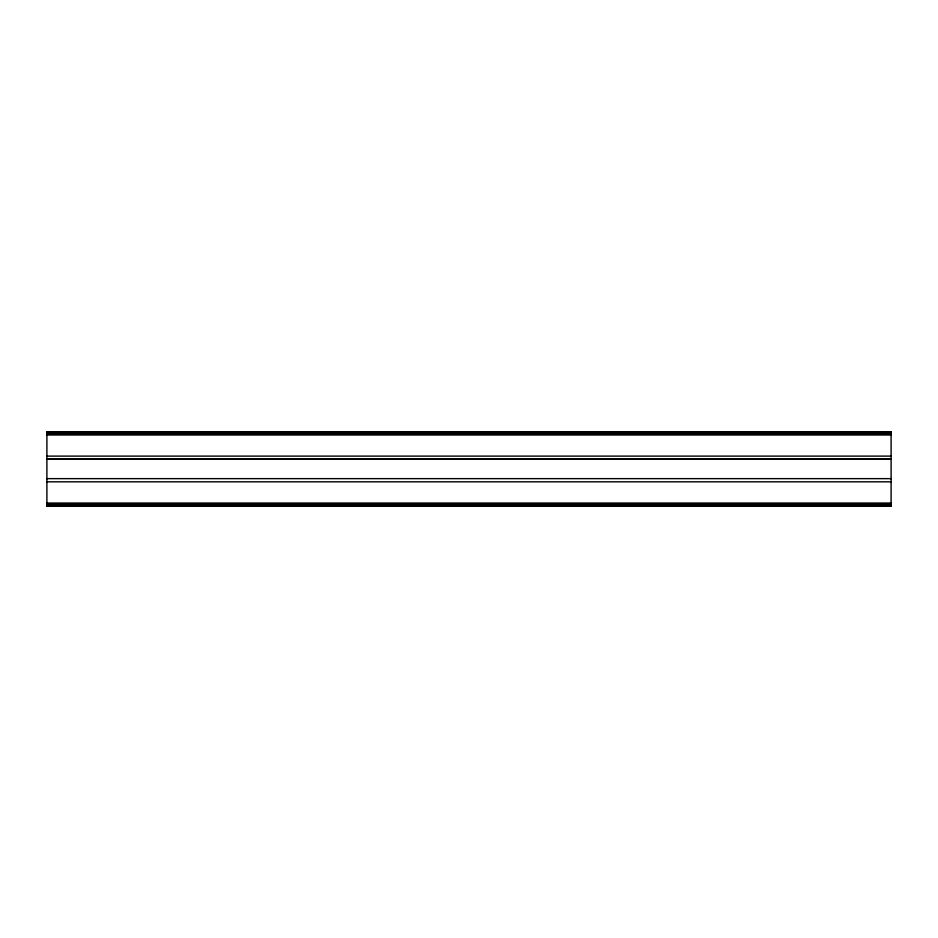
<?xml version="1.0" encoding="UTF-8"?>
<svg xmlns="http://www.w3.org/2000/svg" width="938" height="938" viewBox="0 0 938 938"><rect width="100%" height="100%" fill="white"/><g stroke="black" fill="none" stroke-linecap="round" stroke-linejoin="round"><path stroke-width="1.41" d="M46.9 431.715L891.1 431.715L891.1 506.286L46.9 506.286L46.9 431.715L891.1 431.82M46.9 432.137L891.1 432.137M46.9 432.653L891.1 432.653M46.9 433.309L891.1 433.309M46.9 434.083L891.1 434.083M46.9 434.998L891.1 434.998M46.9 456.114L891.1 456.114M46.9 458.881L891.1 458.881M46.9 459.303L891.1 459.303M46.9 478.638L891.1 478.638M46.9 481.827L891.1 481.827M46.9 503.049L891.1 503.049M46.9 503.87L891.1 503.87M46.9 504.644L891.1 504.644M46.9 505.301L891.1 505.301M46.9 505.817L891.1 505.817M46.9 506.18L891.1 506.133"/></g></svg>
